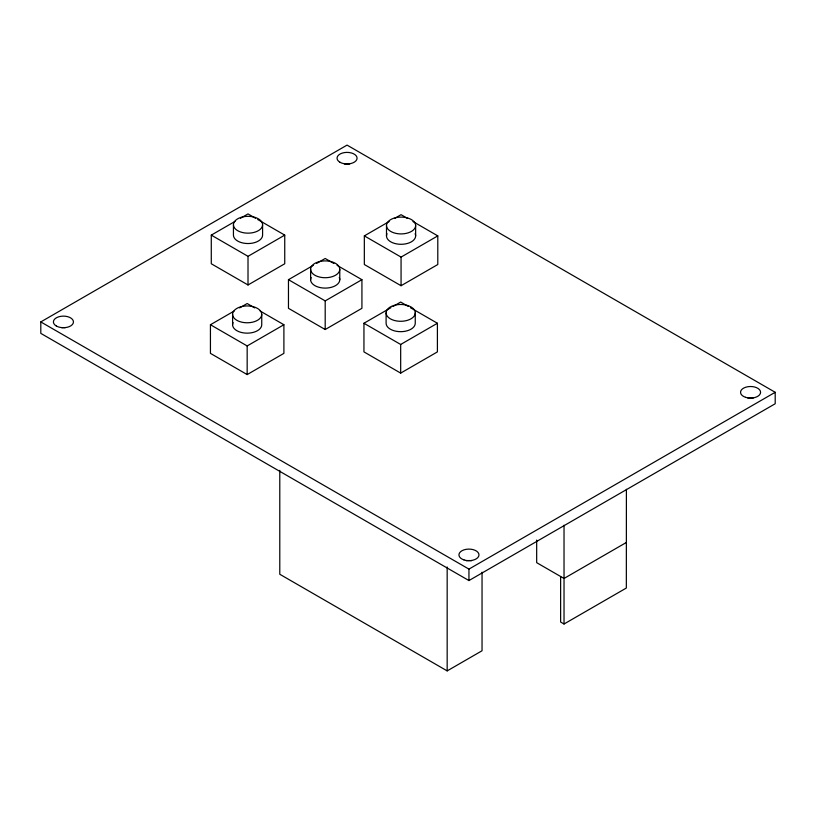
<?xml version="1.0" encoding="UTF-8"?>
<svg xmlns="http://www.w3.org/2000/svg" width="816" height="816" viewBox="0 0 816 816"><rect width="100%" height="100%" fill="white"/><g stroke="black" fill="none" stroke-linecap="round" stroke-linejoin="round"><path stroke-width="1.22" d="M560.623 576.494L560.623 622.037L564.029 624.005L626.341 588.03L626.402 489.284M40.8 321.922L347.055 145.105L775.2 392.292L775.2 403.747L468.945 580.564L40.8 333.377L40.8 321.922L468.945 569.109L775.2 392.292M257.744 219.524L284.743 235.12L284.743 263.762L248.013 284.968L211.283 263.762L211.283 235.12L235.049 221.401M240.455 218.28L248.013 213.914L255.581 218.28M211.283 235.12L248.013 256.326L284.743 235.12M260.131 311.018L283.897 324.737L283.897 353.369L247.166 374.575L210.436 353.369L210.436 324.737L234.202 311.018M239.598 307.897L247.166 303.532L254.725 307.897M337.079 265.343L361.927 279.684L361.927 308.315L325.196 329.521L288.466 308.315L288.466 279.684L313.313 265.343M316.557 263.466L325.196 258.478L333.846 263.466M412.947 221.534L437.794 235.885L437.794 264.517L401.064 285.722L364.334 264.517L364.334 235.885L389.181 221.534M394.587 218.423L401.064 214.679L407.551 218.423M210.436 324.737L247.166 345.943L283.897 324.737M288.466 279.684L325.196 300.89L361.927 279.684M364.334 235.885L401.064 257.091L437.794 235.885M410.397 307.663L437.407 323.258L437.407 351.89L400.676 373.106L363.946 351.89L363.946 323.258L390.956 307.663M393.118 306.418L400.676 302.053L408.235 306.418M363.946 323.258L400.676 344.464L437.407 323.258M626.341 542.487L564.029 578.462L536.673 562.663L536.673 540.07M279.786 470.363L279.786 574.26L447.168 670.895L482.042 650.76L482.042 572.21M564.029 525.249L564.029 624.005M468.945 569.109L468.945 580.564M447.168 566.998L447.168 670.895M415.64 225.502A14.576 8.415 0 0 1 393.781 232.795A14.576 8.415 0 0 1 393.781 218.219A14.576 8.415 0 0 1 415.64 225.502L415.64 235.885M415.252 312.885A14.576 8.415 0 0 1 393.394 320.168A14.576 8.415 0 0 1 393.394 305.592A14.576 8.415 0 0 1 415.252 312.885L415.252 323.258A14.576 8.415 0 0 1 400.676 331.673A14.576 8.415 0 0 1 386.101 323.258L386.101 312.885M401.064 257.091L401.064 285.722M400.676 344.464L400.676 373.106M386.488 225.502L386.488 235.885M339.772 269.3A14.576 8.415 0 0 1 317.914 276.593A14.576 8.415 0 0 1 317.914 262.018A14.576 8.415 0 0 1 339.772 269.3L339.772 279.684M325.196 300.89L325.196 329.521M310.621 269.3L310.621 279.684M262.589 224.747A14.576 8.415 0 0 1 240.73 232.03A14.576 8.415 0 0 1 240.73 217.454A14.576 8.415 0 0 1 262.589 224.747L262.589 235.12A14.576 8.415 0 0 1 248.013 243.535A14.576 8.415 0 0 1 233.437 235.12L233.437 224.747M261.742 314.354A14.576 8.415 0 0 1 239.873 321.647A14.576 8.415 0 0 1 239.873 307.071A14.576 8.415 0 0 1 261.742 314.354L261.742 324.737A14.576 8.415 0 0 1 245.259 333.081A14.576 8.415 0 0 1 233.08 322.555M248.013 256.326L248.013 284.968M247.166 345.943L247.166 374.575M232.591 314.354L232.591 324.737M415.14 233.702A14.576 8.415 0 0 1 401.064 244.3A14.576 8.415 0 0 1 386.988 233.702M344.454 164.036A10.027 5.794 0 0 1 349.646 164.036M466.354 560.745A10.027 5.794 0 0 1 471.546 560.745M747.966 398.157A10.027 5.794 0 0 1 753.148 398.157M61.679 327.675A10.027 5.794 0 0 1 65.168 327.675M339.283 277.501A14.576 8.415 0 0 1 325.196 288.099A14.576 8.415 0 0 1 311.12 277.501M745.538 397.31A10.027 5.794 0 0 0 760.583 392.292A10.027 5.794 0 0 0 745.538 387.284A10.027 5.794 0 0 0 745.538 397.31M463.937 559.898A10.027 5.794 0 0 0 478.972 554.88A10.027 5.794 0 0 0 463.937 549.872A10.027 5.794 0 0 0 463.937 559.898M339.966 162.262A10.027 5.794 0 0 0 356.735 159.671A10.027 5.794 0 0 0 344.454 152.582A10.027 5.794 0 0 0 339.966 162.262M56.335 326.012A10.027 5.794 0 0 0 73.114 323.422A10.027 5.794 0 0 0 60.833 316.322A10.027 5.794 0 0 0 56.335 326.012"/></g></svg>
